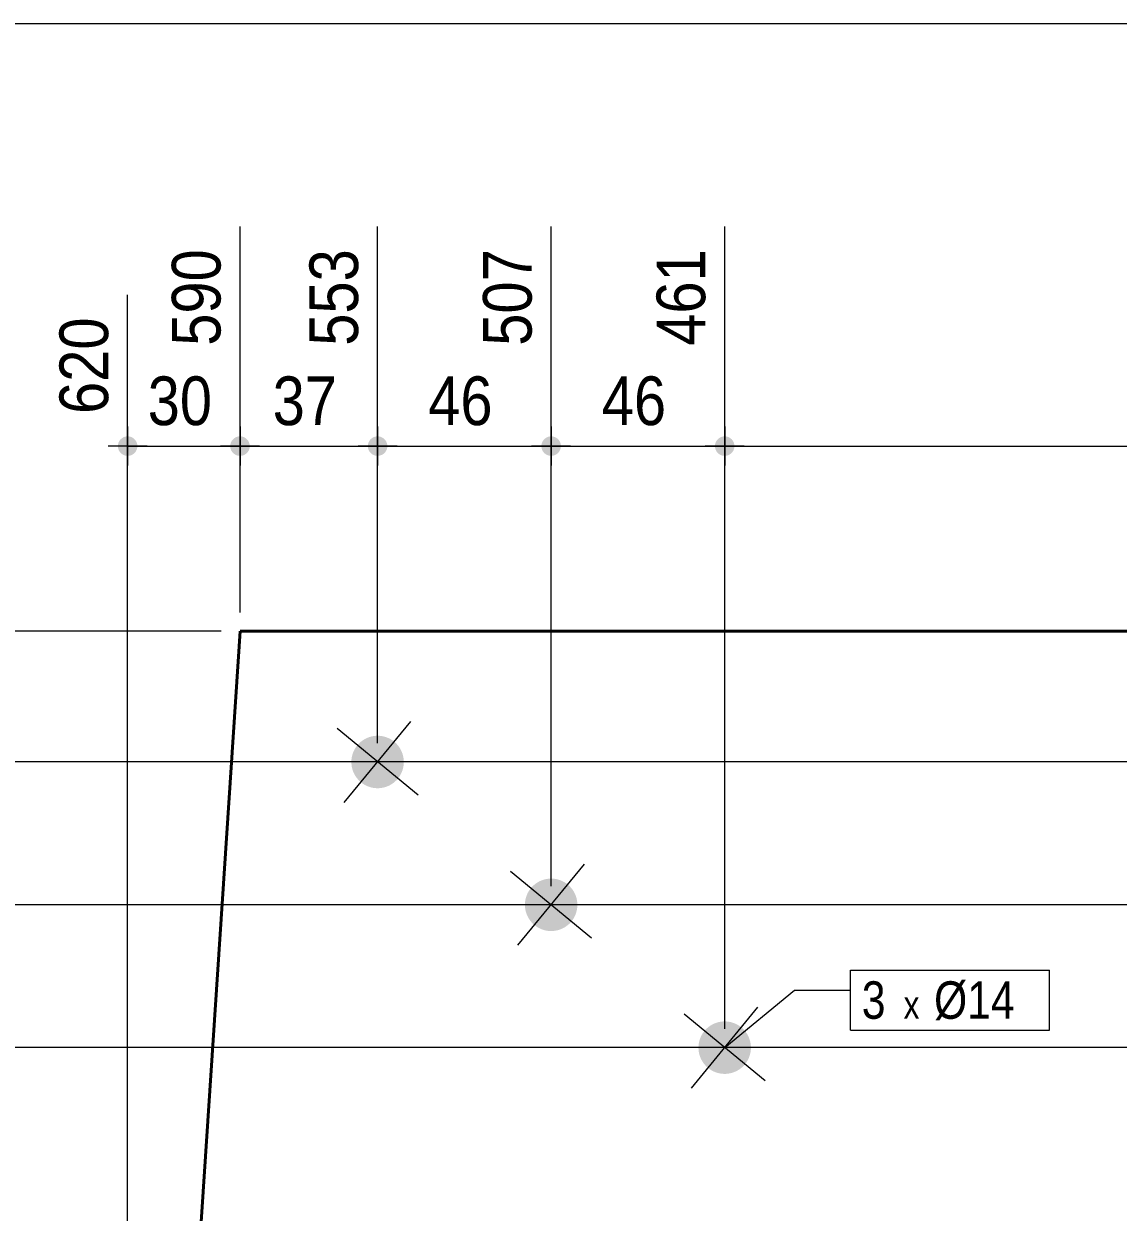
# Model space of a CAD drawing. Header units: millimetres. Extents: x 2 to 287, y 5 to 195.
# Drawn here: x 74.9 to 133.4, y 131.6 to 195 of the extents above; entities that cross this region are included whole.
import ezdxf

# ---------------------------------------------------------------- set-up
doc = ezdxf.new("R2010")
doc.units = ezdxf.units.MM
for name, color, linetype, lineweight in [('Boulon', 7, 'Continuous', 0), ('Cotation', 7, 'Continuous', 0), ('Désignation boulon', 3, 'Continuous', 0), ('Feuille dessin', 5, 'Continuous', 0), ('Piece', 2, 'Continuous', 0)]:
    doc.layers.add(name, color=color, linetype=linetype, lineweight=lineweight)
doc.styles.add('ARIAL', font='ARIAL.TTF')
doc.styles.add('COMIC_SANS_MS', font='COMIC.TTF')

# ---------------------------------------------------------------- blocks, each defined once
blk = doc.blocks.new('*A2')
at = {"layer": 'Boulon'}
for points in [[(94.753, 156.656), (94.778, 156.633), (94.804, 156.61), (94.828, 156.586), (94.852, 156.561), (94.876, 156.536), (94.898, 156.51), (94.92, 156.484), (94.942, 156.457), (94.963, 156.429), (94.983, 156.402), (95.002, 156.373), (95.021, 156.344), (95.039, 156.315), (95.056, 156.285), (95.073, 156.255), (95.088, 156.225), (95.103, 156.194), (95.118, 156.163), (95.131, 156.131), (95.144, 156.099), (95.156, 156.067), (95.167, 156.034), (95.177, 156.002), (95.187, 155.969), (95.196, 155.935), (95.203, 155.902), (95.21, 155.868), (95.217, 155.834), (95.222, 155.801), (95.227, 155.766), (95.23, 155.732), (95.233, 155.698), (95.235, 155.664), (95.237, 155.629), (95.237, 155.595), (95.237, 155.561), (95.235, 155.526), (95.233, 155.492), (95.23, 155.458), (95.226, 155.424), (95.222, 155.39), (95.216, 155.356), (95.21, 155.322), (95.203, 155.288), (95.195, 155.255), (95.186, 155.222), (95.176, 155.189), (95.166, 155.156), (95.155, 155.124), (95.143, 155.091), (95.13, 155.059), (95.116, 155.028), (95.102, 154.997), (95.087, 154.966), (95.071, 154.935), (95.054, 154.905), (95.037, 154.876), (95.019, 154.846), (95, 154.818), (94.981, 154.789), (94.961, 154.761), (94.94, 154.734), (94.918, 154.707), (94.896, 154.681), (94.873, 154.655), (94.85, 154.63), (94.826, 154.606), (94.801, 154.582), (94.776, 154.558), (94.75, 154.536), (94.724, 154.513), (94.697, 154.492), (94.67, 154.471), (94.642, 154.451), (94.614, 154.432), (94.585, 154.413), (94.555, 154.395), (94.526, 154.378), (94.496, 154.361), (94.465, 154.345), (94.434, 154.33), (94.403, 154.316), (94.371, 154.303), (94.339, 154.29), (94.307, 154.278), (94.275, 154.267), (94.242, 154.257), (94.209, 154.247), (94.176, 154.238), (94.142, 154.23), (94.109, 154.223), (94.075, 154.217), (94.041, 154.212), (94.007, 154.207), (93.973, 154.203), (93.938, 154.2), (93.904, 154.198), (93.87, 154.197), (93.835, 154.197), (93.801, 154.197), (93.767, 154.199), (93.732, 154.201), (93.698, 154.204), (93.664, 154.207), (93.63, 154.212), (93.596, 154.218), (93.562, 154.224), (93.529, 154.231), (93.495, 154.239), (93.462, 154.248), (93.429, 154.257), (93.396, 154.268), (93.364, 154.279), (93.332, 154.291), (93.3, 154.304), (93.268, 154.318), (93.237, 154.332), (93.206, 154.347), (93.176, 154.363), (93.146, 154.379), (93.116, 154.397), (93.087, 154.415), (93.058, 154.434), (93.03, 154.453), (93.002, 154.473), (92.974, 154.494), (92.948, 154.516), (92.921, 154.538), (92.896, 154.561), (92.871, 154.584), (92.846, 154.608), (92.822, 154.633), (92.799, 154.658), (92.776, 154.684), (92.754, 154.71), (92.732, 154.737), (92.712, 154.764), (92.692, 154.792), (92.672, 154.82), (92.653, 154.849), (92.635, 154.878), (92.618, 154.908), (92.602, 154.938), (92.586, 154.969), (92.571, 155), (92.557, 155.031), (92.543, 155.062), (92.53, 155.094), (92.518, 155.127), (92.507, 155.159), (92.497, 155.192), (92.487, 155.225), (92.479, 155.258), (92.471, 155.292), (92.464, 155.325), (92.457, 155.359), (92.452, 155.393), (92.447, 155.427), (92.444, 155.461), (92.441, 155.495), (92.439, 155.53), (92.437, 155.564), (92.437, 155.598), (92.438, 155.633), (92.439, 155.667), (92.441, 155.701), (92.444, 155.736), (92.448, 155.77), (92.452, 155.804), (92.458, 155.838), (92.464, 155.871), (92.471, 155.905), (92.479, 155.938), (92.488, 155.972), (92.498, 156.005), (92.508, 156.037), (92.519, 156.07), (92.531, 156.102), (92.544, 156.134), (92.558, 156.166), (92.572, 156.197), (92.587, 156.228), (92.603, 156.258), (92.62, 156.288), (92.637, 156.318), (92.655, 156.347), (92.674, 156.376), (92.693, 156.404), (92.714, 156.432), (92.734, 156.459), (92.756, 156.486), (92.778, 156.512), (92.801, 156.538), (92.824, 156.563), (92.848, 156.588), (92.873, 156.612), (92.898, 156.635), (92.924, 156.658), (92.95, 156.68), (92.977, 156.701), (93.004, 156.722), (93.032, 156.742), (93.061, 156.762), (93.089, 156.78), (93.119, 156.798), (93.148, 156.816), (93.179, 156.832), (93.209, 156.848), (93.24, 156.863), (93.271, 156.877), (93.303, 156.891), (93.335, 156.904), (93.367, 156.915), (93.399, 156.927), (93.432, 156.937), (93.465, 156.946), (93.498, 156.955), (93.532, 156.963), (93.566, 156.97), (93.599, 156.976), (93.633, 156.982), (93.667, 156.986), (93.701, 156.99), (93.736, 156.993), (93.77, 156.995), (93.804, 156.996), (93.839, 156.997), (93.873, 156.996), (93.907, 156.995), (93.942, 156.993), (93.976, 156.99), (94.01, 156.986), (94.044, 156.981), (94.078, 156.976), (94.112, 156.97), (94.145, 156.962), (94.179, 156.954), (94.212, 156.946), (94.245, 156.936), (94.278, 156.926), (94.31, 156.914), (94.342, 156.902), (94.374, 156.89), (94.406, 156.876), (94.437, 156.862), (94.468, 156.847), (94.498, 156.831), (94.529, 156.814), (94.558, 156.797), (94.587, 156.779), (94.616, 156.76), (94.645, 156.74), (94.672, 156.72), (94.7, 156.699), (94.726, 156.678)], [(104.02, 149.032), (104.046, 149.009), (104.071, 148.986), (104.095, 148.962), (104.119, 148.937), (104.143, 148.912), (104.165, 148.886), (104.188, 148.86), (104.209, 148.833), (104.23, 148.806), (104.25, 148.778), (104.269, 148.75), (104.288, 148.721), (104.306, 148.692), (104.323, 148.662), (104.34, 148.632), (104.356, 148.601), (104.371, 148.57), (104.385, 148.539), (104.398, 148.507), (104.411, 148.475), (104.423, 148.443), (104.434, 148.411), (104.444, 148.378), (104.454, 148.345), (104.463, 148.312), (104.471, 148.278), (104.478, 148.245), (104.484, 148.211), (104.489, 148.177), (104.494, 148.143), (104.498, 148.109), (104.501, 148.075), (104.503, 148.04), (104.504, 148.006), (104.504, 147.972), (104.504, 147.937), (104.503, 147.903), (104.5, 147.869), (104.497, 147.834), (104.494, 147.8), (104.489, 147.766), (104.483, 147.732), (104.477, 147.698), (104.47, 147.665), (104.462, 147.631), (104.453, 147.598), (104.444, 147.565), (104.433, 147.532), (104.422, 147.5), (104.41, 147.468), (104.397, 147.436), (104.384, 147.404), (104.369, 147.373), (104.354, 147.342), (104.338, 147.312), (104.322, 147.282), (104.304, 147.252), (104.286, 147.223), (104.267, 147.194), (104.248, 147.166), (104.228, 147.138), (104.207, 147.111), (104.185, 147.084), (104.163, 147.057), (104.141, 147.032), (104.117, 147.007), (104.093, 146.982), (104.068, 146.958), (104.043, 146.935), (104.017, 146.912), (103.991, 146.89), (103.964, 146.868), (103.937, 146.848), (103.909, 146.828), (103.881, 146.808), (103.852, 146.79), (103.823, 146.772), (103.793, 146.754), (103.763, 146.738), (103.732, 146.722), (103.701, 146.707), (103.67, 146.693), (103.639, 146.679), (103.607, 146.666), (103.574, 146.654), (103.542, 146.643), (103.509, 146.633), (103.476, 146.623), (103.443, 146.615), (103.409, 146.607), (103.376, 146.6), (103.342, 146.594), (103.308, 146.588), (103.274, 146.584), (103.24, 146.58), (103.206, 146.577), (103.171, 146.575), (103.137, 146.574), (103.103, 146.573), (103.068, 146.574), (103.034, 146.575), (103, 146.577), (102.965, 146.58), (102.931, 146.584), (102.897, 146.589), (102.863, 146.594), (102.83, 146.6), (102.796, 146.608), (102.763, 146.616), (102.729, 146.624), (102.696, 146.634), (102.664, 146.644), (102.631, 146.656), (102.599, 146.668), (102.567, 146.68), (102.535, 146.694), (102.504, 146.708), (102.473, 146.723), (102.443, 146.739), (102.413, 146.756), (102.383, 146.773), (102.354, 146.791), (102.325, 146.81), (102.297, 146.829), (102.269, 146.85), (102.242, 146.87), (102.215, 146.892), (102.189, 146.914), (102.163, 146.937), (102.138, 146.96), (102.113, 146.984), (102.089, 147.009), (102.066, 147.034), (102.043, 147.06), (102.021, 147.086), (102, 147.113), (101.979, 147.141), (101.959, 147.168), (101.939, 147.197), (101.921, 147.226), (101.903, 147.255), (101.885, 147.285), (101.869, 147.315), (101.853, 147.345), (101.838, 147.376), (101.824, 147.407), (101.81, 147.439), (101.798, 147.471), (101.786, 147.503), (101.774, 147.536), (101.764, 147.568), (101.755, 147.601), (101.746, 147.635), (101.738, 147.668), (101.731, 147.702), (101.725, 147.735), (101.719, 147.769), (101.715, 147.803), (101.711, 147.838), (101.708, 147.872), (101.706, 147.906), (101.705, 147.94), (101.704, 147.975), (101.705, 148.009), (101.706, 148.044), (101.708, 148.078), (101.711, 148.112), (101.715, 148.146), (101.72, 148.18), (101.725, 148.214), (101.732, 148.248), (101.739, 148.282), (101.747, 148.315), (101.755, 148.348), (101.765, 148.381), (101.775, 148.414), (101.787, 148.446), (101.799, 148.479), (101.811, 148.51), (101.825, 148.542), (101.839, 148.573), (101.855, 148.604), (101.87, 148.635), (101.887, 148.665), (101.904, 148.694), (101.922, 148.724), (101.941, 148.752), (101.961, 148.781), (101.981, 148.808), (102.002, 148.836), (102.023, 148.863), (102.045, 148.889), (102.068, 148.915), (102.091, 148.94), (102.115, 148.964), (102.14, 148.988), (102.165, 149.012), (102.191, 149.034), (102.217, 149.056), (102.244, 149.078), (102.272, 149.099), (102.299, 149.119), (102.328, 149.138), (102.357, 149.157), (102.386, 149.175), (102.416, 149.192), (102.446, 149.209), (102.476, 149.224), (102.507, 149.239), (102.538, 149.254), (102.57, 149.267), (102.602, 149.28), (102.634, 149.292), (102.667, 149.303), (102.699, 149.313), (102.732, 149.323), (102.766, 149.332), (102.799, 149.34), (102.833, 149.347), (102.867, 149.353), (102.9, 149.358), (102.935, 149.363), (102.969, 149.367), (103.003, 149.369), (103.037, 149.372), (103.072, 149.373), (103.106, 149.373), (103.14, 149.373), (103.175, 149.371), (103.209, 149.369), (103.243, 149.366), (103.277, 149.362), (103.311, 149.358), (103.345, 149.352), (103.379, 149.346), (103.413, 149.339), (103.446, 149.331), (103.479, 149.322), (103.512, 149.312), (103.545, 149.302), (103.577, 149.291), (103.61, 149.279), (103.642, 149.266), (103.673, 149.252), (103.704, 149.238), (103.735, 149.223), (103.766, 149.207), (103.796, 149.19), (103.825, 149.173), (103.855, 149.155), (103.883, 149.136), (103.912, 149.117), (103.94, 149.097), (103.967, 149.076), (103.994, 149.054)], [(113.287, 141.409), (113.313, 141.386), (113.338, 141.362), (113.363, 141.338), (113.387, 141.314), (113.41, 141.289), (113.433, 141.263), (113.455, 141.236), (113.476, 141.21), (113.497, 141.182), (113.517, 141.154), (113.536, 141.126), (113.555, 141.097), (113.573, 141.068), (113.59, 141.038), (113.607, 141.008), (113.623, 140.978), (113.638, 140.947), (113.652, 140.915), (113.666, 140.884), (113.678, 140.852), (113.69, 140.82), (113.701, 140.787), (113.712, 140.754), (113.721, 140.721), (113.73, 140.688), (113.738, 140.655), (113.745, 140.621), (113.751, 140.587), (113.757, 140.553), (113.761, 140.519), (113.765, 140.485), (113.768, 140.451), (113.77, 140.417), (113.771, 140.382), (113.772, 140.348), (113.771, 140.314), (113.77, 140.279), (113.768, 140.245), (113.765, 140.211), (113.761, 140.177), (113.756, 140.143), (113.751, 140.109), (113.744, 140.075), (113.737, 140.041), (113.729, 140.008), (113.72, 139.975), (113.711, 139.942), (113.7, 139.909), (113.689, 139.876), (113.677, 139.844), (113.664, 139.812), (113.651, 139.781), (113.636, 139.75), (113.621, 139.719), (113.605, 139.688), (113.589, 139.658), (113.571, 139.628), (113.553, 139.599), (113.535, 139.57), (113.515, 139.542), (113.495, 139.514), (113.474, 139.487), (113.453, 139.46), (113.431, 139.434), (113.408, 139.408), (113.384, 139.383), (113.36, 139.359), (113.336, 139.335), (113.31, 139.311), (113.285, 139.288), (113.258, 139.266), (113.232, 139.245), (113.204, 139.224), (113.176, 139.204), (113.148, 139.185), (113.119, 139.166), (113.09, 139.148), (113.06, 139.131), (113.03, 139.114), (112.999, 139.098), (112.969, 139.083), (112.937, 139.069), (112.906, 139.056), (112.874, 139.043), (112.842, 139.031), (112.809, 139.02), (112.776, 139.009), (112.743, 139), (112.71, 138.991), (112.677, 138.983), (112.643, 138.976), (112.609, 138.97), (112.575, 138.965), (112.541, 138.96), (112.507, 138.956), (112.473, 138.953), (112.439, 138.951), (112.404, 138.95), (112.37, 138.95), (112.336, 138.95), (112.301, 138.951), (112.267, 138.954), (112.233, 138.957), (112.199, 138.96), (112.164, 138.965), (112.131, 138.971), (112.097, 138.977), (112.063, 138.984), (112.03, 138.992), (111.997, 139.001), (111.964, 139.01), (111.931, 139.021), (111.898, 139.032), (111.866, 139.044), (111.834, 139.057), (111.803, 139.07), (111.771, 139.085), (111.741, 139.1), (111.71, 139.116), (111.68, 139.132), (111.65, 139.15), (111.621, 139.168), (111.592, 139.186), (111.564, 139.206), (111.536, 139.226), (111.509, 139.247), (111.482, 139.268), (111.456, 139.291), (111.43, 139.313), (111.405, 139.337), (111.38, 139.361), (111.356, 139.385), (111.333, 139.411), (111.31, 139.436), (111.288, 139.463), (111.267, 139.49), (111.246, 139.517), (111.226, 139.545), (111.207, 139.573), (111.188, 139.602), (111.17, 139.631), (111.153, 139.661), (111.136, 139.691), (111.12, 139.722), (111.105, 139.753), (111.091, 139.784), (111.077, 139.815), (111.065, 139.847), (111.053, 139.88), (111.042, 139.912), (111.031, 139.945), (111.022, 139.978), (111.013, 140.011), (111.005, 140.044), (110.998, 140.078), (110.992, 140.112), (110.986, 140.146), (110.982, 140.18), (110.978, 140.214), (110.975, 140.248), (110.973, 140.283), (110.972, 140.317), (110.972, 140.351), (110.972, 140.386), (110.973, 140.42), (110.975, 140.454), (110.978, 140.488), (110.982, 140.523), (110.987, 140.557), (110.992, 140.591), (110.999, 140.624), (111.006, 140.658), (111.014, 140.691), (111.023, 140.725), (111.032, 140.758), (111.043, 140.79), (111.054, 140.823), (111.066, 140.855), (111.079, 140.887), (111.092, 140.918), (111.107, 140.95), (111.122, 140.981), (111.138, 141.011), (111.154, 141.041), (111.172, 141.071), (111.19, 141.1), (111.208, 141.129), (111.228, 141.157), (111.248, 141.185), (111.269, 141.212), (111.29, 141.239), (111.312, 141.265), (111.335, 141.291), (111.359, 141.316), (111.383, 141.341), (111.407, 141.365), (111.433, 141.388), (111.458, 141.411), (111.485, 141.433), (111.511, 141.454), (111.539, 141.475), (111.567, 141.495), (111.595, 141.515), (111.624, 141.533), (111.653, 141.551), (111.683, 141.569), (111.713, 141.585), (111.744, 141.601), (111.774, 141.616), (111.806, 141.63), (111.837, 141.644), (111.869, 141.656), (111.901, 141.668), (111.934, 141.679), (111.967, 141.69), (112, 141.699), (112.033, 141.708), (112.066, 141.716), (112.1, 141.723), (112.134, 141.729), (112.168, 141.735), (112.202, 141.739), (112.236, 141.743), (112.27, 141.746), (112.304, 141.748), (112.339, 141.749), (112.373, 141.75), (112.407, 141.749), (112.442, 141.748), (112.476, 141.746), (112.51, 141.743), (112.545, 141.739), (112.579, 141.734), (112.612, 141.729), (112.646, 141.722), (112.68, 141.715), (112.713, 141.707), (112.746, 141.698), (112.779, 141.689), (112.812, 141.678), (112.845, 141.667), (112.877, 141.655), (112.909, 141.642), (112.94, 141.629), (112.972, 141.614), (113.002, 141.599), (113.033, 141.584), (113.063, 141.567), (113.093, 141.55), (113.122, 141.532), (113.151, 141.513), (113.179, 141.493), (113.207, 141.473), (113.234, 141.452), (113.261, 141.431)]]:
    blk.add_hatch(color=256, dxfattribs=at).paths.add_polyline_path(points, flags=17)
at = {"layer": 'Boulon', "linetype": 'Continuous', "lineweight": 0}
for p, q in [((95.999, 153.818), (91.675, 157.376)), ((92.058, 153.434), (95.616, 157.759)), ((105.267, 146.194), (100.942, 149.752)), ((101.325, 145.811), (104.883, 150.136)), ((114.534, 138.571), (110.209, 142.128)), ((110.593, 138.187), (114.15, 142.512))]:
    blk.add_line(p, q, dxfattribs=at)
blk = doc.blocks.new('*A6')
at = {"layer": 'Piece', "color": 2, "linetype": 'Continuous', "lineweight": 40}
for q in [(80.489727, 71.573032), (198.489734, 162.573032)]:
    blk.add_line((86.489728, 162.573033), q, dxfattribs=at)
blk = doc.blocks.new('*A7')
at = {"layer": 'Feuille dessin', "linetype": 'Continuous', "lineweight": 0}
blk.add_line((282, 195), (5, 195), dxfattribs=at)
blk = doc.blocks.new('*A12')
at = {"layer": 'Cotation'}
for points in [[(80.464, 171.938), (80.439, 171.94), (80.413, 171.943), (80.388, 171.947), (80.363, 171.953), (80.339, 171.96), (80.315, 171.968), (80.291, 171.977), (80.267, 171.987), (80.245, 171.999), (80.222, 172.011), (80.201, 172.025), (80.18, 172.039), (80.16, 172.055), (80.141, 172.072), (80.122, 172.089), (80.104, 172.108), (80.088, 172.127), (80.072, 172.147), (80.057, 172.168), (80.044, 172.19), (80.031, 172.212), (80.02, 172.235), (80.009, 172.258), (80, 172.282), (79.992, 172.306), (79.985, 172.331), (79.98, 172.356), (79.975, 172.381), (79.972, 172.406), (79.97, 172.432), (79.97, 172.457), (79.97, 172.483), (79.972, 172.508), (79.975, 172.533), (79.98, 172.559), (79.985, 172.583), (79.992, 172.608), (80, 172.632), (80.009, 172.656), (80.02, 172.679), (80.031, 172.702), (80.044, 172.724), (80.057, 172.746), (80.072, 172.767), (80.088, 172.787), (80.104, 172.806), (80.122, 172.825), (80.141, 172.842), (80.16, 172.859), (80.18, 172.875), (80.201, 172.89), (80.222, 172.903), (80.245, 172.916), (80.267, 172.927), (80.291, 172.938), (80.315, 172.947), (80.339, 172.955), (80.363, 172.962), (80.388, 172.967), (80.413, 172.972), (80.439, 172.975), (80.464, 172.977), (80.49, 172.977), (80.515, 172.977), (80.541, 172.975), (80.566, 172.972), (80.591, 172.967), (80.616, 172.962), (80.641, 172.955), (80.665, 172.947), (80.689, 172.938), (80.712, 172.927), (80.735, 172.916), (80.757, 172.903), (80.779, 172.89), (80.799, 172.875), (80.82, 172.859), (80.839, 172.842), (80.857, 172.825), (80.875, 172.806), (80.892, 172.787), (80.907, 172.767), (80.922, 172.746), (80.936, 172.724), (80.948, 172.702), (80.96, 172.679), (80.97, 172.656), (80.979, 172.632), (80.987, 172.608), (80.994, 172.583), (81, 172.559), (81.004, 172.533), (81.007, 172.508), (81.009, 172.483), (81.01, 172.457), (81.009, 172.432), (81.007, 172.406), (81.004, 172.381), (81, 172.356), (80.994, 172.331), (80.987, 172.306), (80.979, 172.282), (80.97, 172.258), (80.96, 172.235), (80.948, 172.212), (80.936, 172.19), (80.922, 172.168), (80.907, 172.147), (80.892, 172.127), (80.875, 172.108), (80.857, 172.089), (80.839, 172.072), (80.82, 172.055), (80.799, 172.039), (80.779, 172.025), (80.757, 172.011), (80.735, 171.999), (80.712, 171.987), (80.689, 171.977), (80.665, 171.968), (80.641, 171.96), (80.616, 171.953), (80.591, 171.947), (80.566, 171.943), (80.541, 171.94), (80.515, 171.938), (80.49, 171.937)], [(86.464, 171.938), (86.439, 171.94), (86.413, 171.943), (86.388, 171.947), (86.363, 171.953), (86.339, 171.96), (86.315, 171.968), (86.291, 171.977), (86.267, 171.987), (86.245, 171.999), (86.222, 172.011), (86.201, 172.025), (86.18, 172.039), (86.16, 172.055), (86.141, 172.072), (86.122, 172.089), (86.104, 172.108), (86.088, 172.127), (86.072, 172.147), (86.057, 172.168), (86.044, 172.19), (86.031, 172.212), (86.02, 172.235), (86.009, 172.258), (86, 172.282), (85.992, 172.306), (85.985, 172.331), (85.98, 172.356), (85.975, 172.381), (85.972, 172.406), (85.97, 172.432), (85.97, 172.457), (85.97, 172.483), (85.972, 172.508), (85.975, 172.533), (85.98, 172.559), (85.985, 172.583), (85.992, 172.608), (86, 172.632), (86.009, 172.656), (86.02, 172.679), (86.031, 172.702), (86.044, 172.724), (86.057, 172.746), (86.072, 172.767), (86.088, 172.787), (86.104, 172.806), (86.122, 172.825), (86.141, 172.842), (86.16, 172.859), (86.18, 172.875), (86.201, 172.89), (86.222, 172.903), (86.245, 172.916), (86.267, 172.927), (86.291, 172.938), (86.315, 172.947), (86.339, 172.955), (86.363, 172.962), (86.388, 172.967), (86.413, 172.972), (86.439, 172.975), (86.464, 172.977), (86.49, 172.977), (86.515, 172.977), (86.541, 172.975), (86.566, 172.972), (86.591, 172.967), (86.616, 172.962), (86.641, 172.955), (86.665, 172.947), (86.689, 172.938), (86.712, 172.927), (86.735, 172.916), (86.757, 172.903), (86.779, 172.89), (86.799, 172.875), (86.82, 172.859), (86.839, 172.842), (86.857, 172.825), (86.875, 172.806), (86.892, 172.787), (86.907, 172.767), (86.922, 172.746), (86.936, 172.724), (86.948, 172.702), (86.96, 172.679), (86.97, 172.656), (86.979, 172.632), (86.987, 172.608), (86.994, 172.583), (87, 172.559), (87.004, 172.533), (87.007, 172.508), (87.009, 172.483), (87.01, 172.457), (87.009, 172.432), (87.007, 172.406), (87.004, 172.381), (87, 172.356), (86.994, 172.331), (86.987, 172.306), (86.979, 172.282), (86.97, 172.258), (86.96, 172.235), (86.948, 172.212), (86.936, 172.19), (86.922, 172.168), (86.907, 172.147), (86.892, 172.127), (86.875, 172.108), (86.857, 172.089), (86.839, 172.072), (86.82, 172.055), (86.799, 172.039), (86.779, 172.025), (86.757, 172.011), (86.735, 171.999), (86.712, 171.987), (86.689, 171.977), (86.665, 171.968), (86.641, 171.96), (86.616, 171.953), (86.591, 171.947), (86.566, 171.943), (86.541, 171.94), (86.515, 171.938), (86.49, 171.937)]]:
    blk.add_hatch(color=256, dxfattribs=at).paths.add_polyline_path(points, flags=17)
at = {"layer": 'Cotation', "linetype": 'Continuous', "lineweight": 0}
for p, q in [((86.49, 163.573), (86.49, 184.176)), ((80.49, 72.573), (80.49, 180.536)), ((80.49, 173.497), (80.49, 171.417)), ((86.49, 173.497), (86.49, 171.417)), ((81.53, 172.457), (79.45, 172.457)), ((80.49, 172.457), (79.45, 172.457)), ((80.49, 172.457), (86.49, 172.457)), ((87.53, 172.457), (85.45, 172.457)), ((86.49, 172.457), (87.53, 172.457))]:
    blk.add_line(p, q, dxfattribs=at)
at = {"layer": 'Cotation'}
for p in [(80.49, 172.457), (86.49, 172.457)]:
    blk.add_point(p, dxfattribs=at)
at = {"layer": 'Cotation', "style": 'ARIAL', "width": 0.85}
for s, p in [('590', (85.45, 177.814)), ('620', (79.45, 174.174))]:
    blk.add_text(s, height=2.6, rotation=90.00021, dxfattribs=at).set_placement(p)
blk.add_text('30', height=2.6, dxfattribs=at).set_placement((81.561, 173.577))
blk = doc.blocks.new('*A13')
at = {"layer": 'Cotation'}
for points in [[(86.464, 171.938), (86.439, 171.94), (86.413, 171.943), (86.388, 171.947), (86.363, 171.953), (86.339, 171.96), (86.315, 171.968), (86.291, 171.977), (86.267, 171.987), (86.245, 171.999), (86.222, 172.011), (86.201, 172.025), (86.18, 172.039), (86.16, 172.055), (86.141, 172.072), (86.122, 172.089), (86.104, 172.108), (86.088, 172.127), (86.072, 172.147), (86.057, 172.168), (86.044, 172.19), (86.031, 172.212), (86.02, 172.235), (86.009, 172.258), (86, 172.282), (85.992, 172.306), (85.985, 172.331), (85.98, 172.356), (85.975, 172.381), (85.972, 172.406), (85.97, 172.432), (85.97, 172.457), (85.97, 172.483), (85.972, 172.508), (85.975, 172.533), (85.98, 172.559), (85.985, 172.583), (85.992, 172.608), (86, 172.632), (86.009, 172.656), (86.02, 172.679), (86.031, 172.702), (86.044, 172.724), (86.057, 172.746), (86.072, 172.767), (86.088, 172.787), (86.104, 172.806), (86.122, 172.825), (86.141, 172.842), (86.16, 172.859), (86.18, 172.875), (86.201, 172.89), (86.222, 172.903), (86.245, 172.916), (86.267, 172.927), (86.291, 172.938), (86.315, 172.947), (86.339, 172.955), (86.363, 172.962), (86.388, 172.967), (86.413, 172.972), (86.439, 172.975), (86.464, 172.977), (86.49, 172.977), (86.515, 172.977), (86.541, 172.975), (86.566, 172.972), (86.591, 172.967), (86.616, 172.962), (86.641, 172.955), (86.665, 172.947), (86.689, 172.938), (86.712, 172.927), (86.735, 172.916), (86.757, 172.903), (86.779, 172.89), (86.799, 172.875), (86.82, 172.859), (86.839, 172.842), (86.857, 172.825), (86.875, 172.806), (86.892, 172.787), (86.907, 172.767), (86.922, 172.746), (86.936, 172.724), (86.948, 172.702), (86.96, 172.679), (86.97, 172.656), (86.979, 172.632), (86.987, 172.608), (86.994, 172.583), (87, 172.559), (87.004, 172.533), (87.007, 172.508), (87.009, 172.483), (87.01, 172.457), (87.009, 172.432), (87.007, 172.406), (87.004, 172.381), (87, 172.356), (86.994, 172.331), (86.987, 172.306), (86.979, 172.282), (86.97, 172.258), (86.96, 172.235), (86.948, 172.212), (86.936, 172.19), (86.922, 172.168), (86.907, 172.147), (86.892, 172.127), (86.875, 172.108), (86.857, 172.089), (86.839, 172.072), (86.82, 172.055), (86.799, 172.039), (86.779, 172.025), (86.757, 172.011), (86.735, 171.999), (86.712, 171.987), (86.689, 171.977), (86.665, 171.968), (86.641, 171.96), (86.616, 171.953), (86.591, 171.947), (86.566, 171.943), (86.541, 171.94), (86.515, 171.938), (86.49, 171.937)], [(93.812, 171.938), (93.786, 171.94), (93.761, 171.943), (93.736, 171.947), (93.711, 171.953), (93.686, 171.96), (93.662, 171.968), (93.638, 171.977), (93.615, 171.987), (93.592, 171.999), (93.57, 172.011), (93.548, 172.025), (93.527, 172.039), (93.507, 172.055), (93.488, 172.072), (93.469, 172.089), (93.452, 172.108), (93.435, 172.127), (93.419, 172.147), (93.405, 172.168), (93.391, 172.19), (93.378, 172.212), (93.367, 172.235), (93.357, 172.258), (93.347, 172.282), (93.339, 172.306), (93.333, 172.331), (93.327, 172.356), (93.323, 172.381), (93.32, 172.406), (93.318, 172.432), (93.317, 172.457), (93.318, 172.483), (93.32, 172.508), (93.323, 172.533), (93.327, 172.559), (93.333, 172.583), (93.339, 172.608), (93.347, 172.632), (93.357, 172.656), (93.367, 172.679), (93.378, 172.702), (93.391, 172.724), (93.405, 172.746), (93.419, 172.767), (93.435, 172.787), (93.452, 172.806), (93.469, 172.825), (93.488, 172.842), (93.507, 172.859), (93.527, 172.875), (93.548, 172.89), (93.57, 172.903), (93.592, 172.916), (93.615, 172.927), (93.638, 172.938), (93.662, 172.947), (93.686, 172.955), (93.711, 172.962), (93.736, 172.967), (93.761, 172.972), (93.786, 172.975), (93.812, 172.977), (93.837, 172.977), (93.863, 172.977), (93.888, 172.975), (93.913, 172.972), (93.939, 172.967), (93.963, 172.962), (93.988, 172.955), (94.012, 172.947), (94.036, 172.938), (94.059, 172.927), (94.082, 172.916), (94.104, 172.903), (94.126, 172.89), (94.147, 172.875), (94.167, 172.859), (94.186, 172.842), (94.205, 172.825), (94.222, 172.806), (94.239, 172.787), (94.255, 172.767), (94.269, 172.746), (94.283, 172.724), (94.296, 172.702), (94.307, 172.679), (94.317, 172.656), (94.327, 172.632), (94.335, 172.608), (94.341, 172.583), (94.347, 172.559), (94.351, 172.533), (94.355, 172.508), (94.356, 172.483), (94.357, 172.457), (94.356, 172.432), (94.355, 172.406), (94.351, 172.381), (94.347, 172.356), (94.341, 172.331), (94.335, 172.306), (94.327, 172.282), (94.317, 172.258), (94.307, 172.235), (94.296, 172.212), (94.283, 172.19), (94.269, 172.168), (94.255, 172.147), (94.239, 172.127), (94.222, 172.108), (94.205, 172.089), (94.186, 172.072), (94.167, 172.055), (94.147, 172.039), (94.126, 172.025), (94.104, 172.011), (94.082, 171.999), (94.059, 171.987), (94.036, 171.977), (94.012, 171.968), (93.988, 171.96), (93.963, 171.953), (93.939, 171.947), (93.913, 171.943), (93.888, 171.94), (93.863, 171.938), (93.837, 171.937)]]:
    blk.add_hatch(color=256, dxfattribs=at).paths.add_polyline_path(points, flags=17)
at = {"layer": 'Cotation', "linetype": 'Continuous', "lineweight": 0}
for p, q in [((86.49, 163.573), (86.49, 184.176)), ((93.837, 156.597), (93.837, 184.176)), ((86.49, 173.497), (86.49, 171.417)), ((93.837, 173.497), (93.837, 171.417)), ((87.53, 172.457), (85.45, 172.457)), ((86.49, 172.457), (85.45, 172.457)), ((86.49, 172.457), (93.837, 172.457)), ((94.877, 172.457), (92.797, 172.457)), ((93.837, 172.457), (94.877, 172.457))]:
    blk.add_line(p, q, dxfattribs=at)
at = {"layer": 'Cotation'}
for p in [(86.49, 172.457), (93.837, 172.457)]:
    blk.add_point(p, dxfattribs=at)
at = {"layer": 'Cotation', "style": 'ARIAL', "width": 0.85}
blk.add_text('553', height=2.6, rotation=90.00021, dxfattribs=at).set_placement((92.797, 177.814))
blk.add_text('37', height=2.6, dxfattribs=at).set_placement((88.235, 173.577))
blk = doc.blocks.new('*A14')
at = {"layer": 'Cotation'}
for points in [[(93.812, 171.938), (93.786, 171.94), (93.761, 171.943), (93.736, 171.947), (93.711, 171.953), (93.686, 171.96), (93.662, 171.968), (93.638, 171.977), (93.615, 171.987), (93.592, 171.999), (93.57, 172.011), (93.548, 172.025), (93.527, 172.039), (93.507, 172.055), (93.488, 172.072), (93.469, 172.089), (93.452, 172.108), (93.435, 172.127), (93.419, 172.147), (93.405, 172.168), (93.391, 172.19), (93.378, 172.212), (93.367, 172.235), (93.357, 172.258), (93.347, 172.282), (93.339, 172.306), (93.333, 172.331), (93.327, 172.356), (93.323, 172.381), (93.32, 172.406), (93.318, 172.432), (93.317, 172.457), (93.318, 172.483), (93.32, 172.508), (93.323, 172.533), (93.327, 172.559), (93.333, 172.583), (93.339, 172.608), (93.347, 172.632), (93.357, 172.656), (93.367, 172.679), (93.378, 172.702), (93.391, 172.724), (93.405, 172.746), (93.419, 172.767), (93.435, 172.787), (93.452, 172.806), (93.469, 172.825), (93.488, 172.842), (93.507, 172.859), (93.527, 172.875), (93.548, 172.89), (93.57, 172.903), (93.592, 172.916), (93.615, 172.927), (93.638, 172.938), (93.662, 172.947), (93.686, 172.955), (93.711, 172.962), (93.736, 172.967), (93.761, 172.972), (93.786, 172.975), (93.812, 172.977), (93.837, 172.977), (93.863, 172.977), (93.888, 172.975), (93.913, 172.972), (93.939, 172.967), (93.963, 172.962), (93.988, 172.955), (94.012, 172.947), (94.036, 172.938), (94.059, 172.927), (94.082, 172.916), (94.104, 172.903), (94.126, 172.89), (94.147, 172.875), (94.167, 172.859), (94.186, 172.842), (94.205, 172.825), (94.222, 172.806), (94.239, 172.787), (94.255, 172.767), (94.269, 172.746), (94.283, 172.724), (94.296, 172.702), (94.307, 172.679), (94.317, 172.656), (94.327, 172.632), (94.335, 172.608), (94.341, 172.583), (94.347, 172.559), (94.351, 172.533), (94.355, 172.508), (94.356, 172.483), (94.357, 172.457), (94.356, 172.432), (94.355, 172.406), (94.351, 172.381), (94.347, 172.356), (94.341, 172.331), (94.335, 172.306), (94.327, 172.282), (94.317, 172.258), (94.307, 172.235), (94.296, 172.212), (94.283, 172.19), (94.269, 172.168), (94.255, 172.147), (94.239, 172.127), (94.222, 172.108), (94.205, 172.089), (94.186, 172.072), (94.167, 172.055), (94.147, 172.039), (94.126, 172.025), (94.104, 172.011), (94.082, 171.999), (94.059, 171.987), (94.036, 171.977), (94.012, 171.968), (93.988, 171.96), (93.963, 171.953), (93.939, 171.947), (93.913, 171.943), (93.888, 171.94), (93.863, 171.938), (93.837, 171.937)], [(103.079, 171.938), (103.053, 171.94), (103.028, 171.943), (103.003, 171.947), (102.978, 171.953), (102.953, 171.96), (102.929, 171.968), (102.905, 171.977), (102.882, 171.987), (102.859, 171.999), (102.837, 172.011), (102.815, 172.025), (102.795, 172.039), (102.774, 172.055), (102.755, 172.072), (102.737, 172.089), (102.719, 172.108), (102.702, 172.127), (102.687, 172.147), (102.672, 172.168), (102.658, 172.19), (102.646, 172.212), (102.634, 172.235), (102.624, 172.258), (102.615, 172.282), (102.607, 172.306), (102.6, 172.331), (102.594, 172.356), (102.59, 172.381), (102.587, 172.406), (102.585, 172.432), (102.584, 172.457), (102.585, 172.483), (102.587, 172.508), (102.59, 172.533), (102.594, 172.559), (102.6, 172.583), (102.607, 172.608), (102.615, 172.632), (102.624, 172.656), (102.634, 172.679), (102.646, 172.702), (102.658, 172.724), (102.672, 172.746), (102.687, 172.767), (102.702, 172.787), (102.719, 172.806), (102.737, 172.825), (102.755, 172.842), (102.774, 172.859), (102.795, 172.875), (102.815, 172.89), (102.837, 172.903), (102.859, 172.916), (102.882, 172.927), (102.905, 172.938), (102.929, 172.947), (102.953, 172.955), (102.978, 172.962), (103.003, 172.967), (103.028, 172.972), (103.053, 172.975), (103.079, 172.977), (103.104, 172.977), (103.13, 172.977), (103.155, 172.975), (103.181, 172.972), (103.206, 172.967), (103.231, 172.962), (103.255, 172.955), (103.279, 172.947), (103.303, 172.938), (103.327, 172.927), (103.349, 172.916), (103.372, 172.903), (103.393, 172.89), (103.414, 172.875), (103.434, 172.859), (103.453, 172.842), (103.472, 172.825), (103.49, 172.806), (103.506, 172.787), (103.522, 172.767), (103.537, 172.746), (103.55, 172.724), (103.563, 172.702), (103.574, 172.679), (103.585, 172.656), (103.594, 172.632), (103.602, 172.608), (103.609, 172.583), (103.614, 172.559), (103.619, 172.533), (103.622, 172.508), (103.624, 172.483), (103.624, 172.457), (103.624, 172.432), (103.622, 172.406), (103.619, 172.381), (103.614, 172.356), (103.609, 172.331), (103.602, 172.306), (103.594, 172.282), (103.585, 172.258), (103.574, 172.235), (103.563, 172.212), (103.55, 172.19), (103.537, 172.168), (103.522, 172.147), (103.506, 172.127), (103.49, 172.108), (103.472, 172.089), (103.453, 172.072), (103.434, 172.055), (103.414, 172.039), (103.393, 172.025), (103.372, 172.011), (103.349, 171.999), (103.327, 171.987), (103.303, 171.977), (103.279, 171.968), (103.255, 171.96), (103.231, 171.953), (103.206, 171.947), (103.181, 171.943), (103.155, 171.94), (103.13, 171.938), (103.104, 171.937)]]:
    blk.add_hatch(color=256, dxfattribs=at).paths.add_polyline_path(points, flags=17)
at = {"layer": 'Cotation', "linetype": 'Continuous', "lineweight": 0}
for p, q in [((93.837, 156.597), (93.837, 184.176)), ((103.104, 148.973), (103.104, 184.176)), ((93.837, 173.497), (93.837, 171.417)), ((103.104, 173.497), (103.104, 171.417)), ((94.877, 172.457), (92.797, 172.457)), ((93.837, 172.457), (92.797, 172.457)), ((93.837, 172.457), (103.104, 172.457)), ((104.144, 172.457), (102.064, 172.457)), ((103.104, 172.457), (104.144, 172.457))]:
    blk.add_line(p, q, dxfattribs=at)
at = {"layer": 'Cotation'}
for p in [(93.837, 172.457), (103.104, 172.457)]:
    blk.add_point(p, dxfattribs=at)
at = {"layer": 'Cotation', "style": 'ARIAL', "width": 0.85}
blk.add_text('507', height=2.6, rotation=90.00021, dxfattribs=at).set_placement((102.064, 177.814))
blk.add_text('46', height=2.6, dxfattribs=at).set_placement((96.542, 173.577))
blk = doc.blocks.new('*A15')
at = {"layer": 'Cotation'}
for points in [[(103.079, 171.938), (103.053, 171.94), (103.028, 171.943), (103.003, 171.947), (102.978, 171.953), (102.953, 171.96), (102.929, 171.968), (102.905, 171.977), (102.882, 171.987), (102.859, 171.999), (102.837, 172.011), (102.815, 172.025), (102.795, 172.039), (102.774, 172.055), (102.755, 172.072), (102.737, 172.089), (102.719, 172.108), (102.702, 172.127), (102.687, 172.147), (102.672, 172.168), (102.658, 172.19), (102.646, 172.212), (102.634, 172.235), (102.624, 172.258), (102.615, 172.282), (102.607, 172.306), (102.6, 172.331), (102.594, 172.356), (102.59, 172.381), (102.587, 172.406), (102.585, 172.432), (102.584, 172.457), (102.585, 172.483), (102.587, 172.508), (102.59, 172.533), (102.594, 172.559), (102.6, 172.583), (102.607, 172.608), (102.615, 172.632), (102.624, 172.656), (102.634, 172.679), (102.646, 172.702), (102.658, 172.724), (102.672, 172.746), (102.687, 172.767), (102.702, 172.787), (102.719, 172.806), (102.737, 172.825), (102.755, 172.842), (102.774, 172.859), (102.795, 172.875), (102.815, 172.89), (102.837, 172.903), (102.859, 172.916), (102.882, 172.927), (102.905, 172.938), (102.929, 172.947), (102.953, 172.955), (102.978, 172.962), (103.003, 172.967), (103.028, 172.972), (103.053, 172.975), (103.079, 172.977), (103.104, 172.977), (103.13, 172.977), (103.155, 172.975), (103.181, 172.972), (103.206, 172.967), (103.231, 172.962), (103.255, 172.955), (103.279, 172.947), (103.303, 172.938), (103.327, 172.927), (103.349, 172.916), (103.372, 172.903), (103.393, 172.89), (103.414, 172.875), (103.434, 172.859), (103.453, 172.842), (103.472, 172.825), (103.49, 172.806), (103.506, 172.787), (103.522, 172.767), (103.537, 172.746), (103.55, 172.724), (103.563, 172.702), (103.574, 172.679), (103.585, 172.656), (103.594, 172.632), (103.602, 172.608), (103.609, 172.583), (103.614, 172.559), (103.619, 172.533), (103.622, 172.508), (103.624, 172.483), (103.624, 172.457), (103.624, 172.432), (103.622, 172.406), (103.619, 172.381), (103.614, 172.356), (103.609, 172.331), (103.602, 172.306), (103.594, 172.282), (103.585, 172.258), (103.574, 172.235), (103.563, 172.212), (103.55, 172.19), (103.537, 172.168), (103.522, 172.147), (103.506, 172.127), (103.49, 172.108), (103.472, 172.089), (103.453, 172.072), (103.434, 172.055), (103.414, 172.039), (103.393, 172.025), (103.372, 172.011), (103.349, 171.999), (103.327, 171.987), (103.303, 171.977), (103.279, 171.968), (103.255, 171.96), (103.231, 171.953), (103.206, 171.947), (103.181, 171.943), (103.155, 171.94), (103.13, 171.938), (103.104, 171.937)], [(112.346, 171.938), (112.321, 171.94), (112.295, 171.943), (112.27, 171.947), (112.245, 171.953), (112.221, 171.96), (112.196, 171.968), (112.173, 171.977), (112.149, 171.987), (112.126, 171.999), (112.104, 172.011), (112.083, 172.025), (112.062, 172.039), (112.042, 172.055), (112.022, 172.072), (112.004, 172.089), (111.986, 172.108), (111.97, 172.127), (111.954, 172.147), (111.939, 172.168), (111.925, 172.19), (111.913, 172.212), (111.901, 172.235), (111.891, 172.258), (111.882, 172.282), (111.874, 172.306), (111.867, 172.331), (111.861, 172.356), (111.857, 172.381), (111.854, 172.406), (111.852, 172.432), (111.852, 172.457), (111.852, 172.483), (111.854, 172.508), (111.857, 172.533), (111.861, 172.559), (111.867, 172.583), (111.874, 172.608), (111.882, 172.632), (111.891, 172.656), (111.901, 172.679), (111.913, 172.702), (111.925, 172.724), (111.939, 172.746), (111.954, 172.767), (111.97, 172.787), (111.986, 172.806), (112.004, 172.825), (112.022, 172.842), (112.042, 172.859), (112.062, 172.875), (112.083, 172.89), (112.104, 172.903), (112.126, 172.916), (112.149, 172.927), (112.173, 172.938), (112.196, 172.947), (112.221, 172.955), (112.245, 172.962), (112.27, 172.967), (112.295, 172.972), (112.321, 172.975), (112.346, 172.977), (112.372, 172.977), (112.397, 172.977), (112.422, 172.975), (112.448, 172.972), (112.473, 172.967), (112.498, 172.962), (112.522, 172.955), (112.547, 172.947), (112.571, 172.938), (112.594, 172.927), (112.617, 172.916), (112.639, 172.903), (112.66, 172.89), (112.681, 172.875), (112.701, 172.859), (112.721, 172.842), (112.739, 172.825), (112.757, 172.806), (112.773, 172.787), (112.789, 172.767), (112.804, 172.746), (112.818, 172.724), (112.83, 172.702), (112.842, 172.679), (112.852, 172.656), (112.861, 172.632), (112.869, 172.608), (112.876, 172.583), (112.882, 172.559), (112.886, 172.533), (112.889, 172.508), (112.891, 172.483), (112.892, 172.457), (112.891, 172.432), (112.889, 172.406), (112.886, 172.381), (112.882, 172.356), (112.876, 172.331), (112.869, 172.306), (112.861, 172.282), (112.852, 172.258), (112.842, 172.235), (112.83, 172.212), (112.818, 172.19), (112.804, 172.168), (112.789, 172.147), (112.773, 172.127), (112.757, 172.108), (112.739, 172.089), (112.721, 172.072), (112.701, 172.055), (112.681, 172.039), (112.66, 172.025), (112.639, 172.011), (112.617, 171.999), (112.594, 171.987), (112.571, 171.977), (112.547, 171.968), (112.522, 171.96), (112.498, 171.953), (112.473, 171.947), (112.448, 171.943), (112.422, 171.94), (112.397, 171.938), (112.372, 171.937)]]:
    blk.add_hatch(color=256, dxfattribs=at).paths.add_polyline_path(points, flags=17)
at = {"layer": 'Cotation', "linetype": 'Continuous', "lineweight": 0}
for p, q in [((103.104, 148.973), (103.104, 184.176)), ((112.372, 141.35), (112.372, 184.176)), ((103.104, 173.497), (103.104, 171.417)), ((112.372, 173.497), (112.372, 171.417)), ((104.144, 172.457), (102.064, 172.457)), ((103.104, 172.457), (102.064, 172.457)), ((103.104, 172.457), (112.372, 172.457)), ((113.412, 172.457), (111.332, 172.457)), ((112.372, 172.457), (113.412, 172.457))]:
    blk.add_line(p, q, dxfattribs=at)
at = {"layer": 'Cotation'}
for p in [(103.104, 172.457), (112.372, 172.457)]:
    blk.add_point(p, dxfattribs=at)
at = {"layer": 'Cotation', "style": 'ARIAL', "width": 0.85}
blk.add_text('461', height=2.6, rotation=90.00021, dxfattribs=at).set_placement((111.332, 177.814))
blk.add_text('46', height=2.6, dxfattribs=at).set_placement((105.809, 173.577))
blk = doc.blocks.new('*A16')
at = {"layer": 'Cotation'}
for points in [[(112.346, 171.938), (112.321, 171.94), (112.295, 171.943), (112.27, 171.947), (112.245, 171.953), (112.221, 171.96), (112.196, 171.968), (112.173, 171.977), (112.149, 171.987), (112.126, 171.999), (112.104, 172.011), (112.083, 172.025), (112.062, 172.039), (112.042, 172.055), (112.022, 172.072), (112.004, 172.089), (111.986, 172.108), (111.97, 172.127), (111.954, 172.147), (111.939, 172.168), (111.925, 172.19), (111.913, 172.212), (111.901, 172.235), (111.891, 172.258), (111.882, 172.282), (111.874, 172.306), (111.867, 172.331), (111.861, 172.356), (111.857, 172.381), (111.854, 172.406), (111.852, 172.432), (111.852, 172.457), (111.852, 172.483), (111.854, 172.508), (111.857, 172.533), (111.861, 172.559), (111.867, 172.583), (111.874, 172.608), (111.882, 172.632), (111.891, 172.656), (111.901, 172.679), (111.913, 172.702), (111.925, 172.724), (111.939, 172.746), (111.954, 172.767), (111.97, 172.787), (111.986, 172.806), (112.004, 172.825), (112.022, 172.842), (112.042, 172.859), (112.062, 172.875), (112.083, 172.89), (112.104, 172.903), (112.126, 172.916), (112.149, 172.927), (112.173, 172.938), (112.196, 172.947), (112.221, 172.955), (112.245, 172.962), (112.27, 172.967), (112.295, 172.972), (112.321, 172.975), (112.346, 172.977), (112.372, 172.977), (112.397, 172.977), (112.422, 172.975), (112.448, 172.972), (112.473, 172.967), (112.498, 172.962), (112.522, 172.955), (112.547, 172.947), (112.571, 172.938), (112.594, 172.927), (112.617, 172.916), (112.639, 172.903), (112.66, 172.89), (112.681, 172.875), (112.701, 172.859), (112.721, 172.842), (112.739, 172.825), (112.757, 172.806), (112.773, 172.787), (112.789, 172.767), (112.804, 172.746), (112.818, 172.724), (112.83, 172.702), (112.842, 172.679), (112.852, 172.656), (112.861, 172.632), (112.869, 172.608), (112.876, 172.583), (112.882, 172.559), (112.886, 172.533), (112.889, 172.508), (112.891, 172.483), (112.892, 172.457), (112.891, 172.432), (112.889, 172.406), (112.886, 172.381), (112.882, 172.356), (112.876, 172.331), (112.869, 172.306), (112.861, 172.282), (112.852, 172.258), (112.842, 172.235), (112.83, 172.212), (112.818, 172.19), (112.804, 172.168), (112.789, 172.147), (112.773, 172.127), (112.757, 172.108), (112.739, 172.089), (112.721, 172.072), (112.701, 172.055), (112.681, 172.039), (112.66, 172.025), (112.639, 172.011), (112.617, 171.999), (112.594, 171.987), (112.571, 171.977), (112.547, 171.968), (112.522, 171.96), (112.498, 171.953), (112.473, 171.947), (112.448, 171.943), (112.422, 171.94), (112.397, 171.938), (112.372, 171.937)], [(172.58, 171.938), (172.554, 171.94), (172.529, 171.943), (172.504, 171.947), (172.479, 171.953), (172.454, 171.96), (172.43, 171.968), (172.406, 171.977), (172.383, 171.987), (172.36, 171.999), (172.338, 172.011), (172.317, 172.025), (172.296, 172.039), (172.276, 172.055), (172.256, 172.072), (172.238, 172.089), (172.22, 172.108), (172.203, 172.127), (172.188, 172.147), (172.173, 172.168), (172.159, 172.19), (172.147, 172.212), (172.135, 172.235), (172.125, 172.258), (172.116, 172.282), (172.108, 172.306), (172.101, 172.331), (172.095, 172.356), (172.091, 172.381), (172.088, 172.406), (172.086, 172.432), (172.085, 172.457), (172.086, 172.483), (172.088, 172.508), (172.091, 172.533), (172.095, 172.559), (172.101, 172.583), (172.108, 172.608), (172.116, 172.632), (172.125, 172.656), (172.135, 172.679), (172.147, 172.702), (172.159, 172.724), (172.173, 172.746), (172.188, 172.767), (172.203, 172.787), (172.22, 172.806), (172.238, 172.825), (172.256, 172.842), (172.276, 172.859), (172.296, 172.875), (172.317, 172.89), (172.338, 172.903), (172.36, 172.916), (172.383, 172.927), (172.406, 172.938), (172.43, 172.947), (172.454, 172.955), (172.479, 172.962), (172.504, 172.967), (172.529, 172.972), (172.554, 172.975), (172.58, 172.977), (172.605, 172.977), (172.631, 172.977), (172.656, 172.975), (172.682, 172.972), (172.707, 172.967), (172.732, 172.962), (172.756, 172.955), (172.781, 172.947), (172.804, 172.938), (172.828, 172.927), (172.851, 172.916), (172.873, 172.903), (172.894, 172.89), (172.915, 172.875), (172.935, 172.859), (172.955, 172.842), (172.973, 172.825), (172.991, 172.806), (173.007, 172.787), (173.023, 172.767), (173.038, 172.746), (173.051, 172.724), (173.064, 172.702), (173.075, 172.679), (173.086, 172.656), (173.095, 172.632), (173.103, 172.608), (173.11, 172.583), (173.115, 172.559), (173.12, 172.533), (173.123, 172.508), (173.125, 172.483), (173.125, 172.457), (173.125, 172.432), (173.123, 172.406), (173.12, 172.381), (173.115, 172.356), (173.11, 172.331), (173.103, 172.306), (173.095, 172.282), (173.086, 172.258), (173.075, 172.235), (173.064, 172.212), (173.051, 172.19), (173.038, 172.168), (173.023, 172.147), (173.007, 172.127), (172.991, 172.108), (172.973, 172.089), (172.955, 172.072), (172.935, 172.055), (172.915, 172.039), (172.894, 172.025), (172.873, 172.011), (172.851, 171.999), (172.828, 171.987), (172.804, 171.977), (172.781, 171.968), (172.756, 171.96), (172.732, 171.953), (172.707, 171.947), (172.682, 171.943), (172.656, 171.94), (172.631, 171.938), (172.605, 171.937)]]:
    blk.add_hatch(color=256, dxfattribs=at).paths.add_polyline_path(points, flags=17)
at = {"layer": 'Cotation', "linetype": 'Continuous', "lineweight": 0}
for p, q in [((112.372, 141.35), (112.372, 184.176)), ((172.605, 141.353), (172.605, 180.536)), ((112.372, 173.497), (112.372, 171.417)), ((172.605, 173.497), (172.605, 171.417)), ((113.412, 172.457), (111.332, 172.457)), ((112.372, 172.457), (111.332, 172.457)), ((112.372, 172.457), (172.605, 172.457)), ((173.645, 172.457), (171.565, 172.457)), ((172.605, 172.457), (173.645, 172.457))]:
    blk.add_line(p, q, dxfattribs=at)
at = {"layer": 'Cotation'}
for p in [(112.372, 172.457), (172.605, 172.457)]:
    blk.add_point(p, dxfattribs=at)
at = {"layer": 'Cotation', "style": 'ARIAL', "width": 0.85}
blk.add_text('159', height=2.6, rotation=90.00021, dxfattribs=at).set_placement((171.565, 174.174))
blk.add_text('301', height=2.6, dxfattribs=at).set_placement((139.596, 173.577))
blk = doc.blocks.new('*A37')
at = {"layer": 'Cotation'}
for points in [[(70.464, 139.834), (70.439, 139.836), (70.413, 139.839), (70.388, 139.843), (70.363, 139.849), (70.339, 139.856), (70.315, 139.864), (70.291, 139.873), (70.267, 139.883), (70.245, 139.895), (70.222, 139.907), (70.201, 139.921), (70.18, 139.936), (70.16, 139.951), (70.141, 139.968), (70.122, 139.986), (70.104, 140.004), (70.088, 140.023), (70.072, 140.043), (70.057, 140.064), (70.044, 140.086), (70.031, 140.108), (70.02, 140.131), (70.009, 140.154), (70, 140.178), (69.992, 140.202), (69.985, 140.227), (69.98, 140.252), (69.975, 140.277), (69.972, 140.302), (69.97, 140.328), (69.97, 140.353), (69.97, 140.379), (69.972, 140.404), (69.975, 140.43), (69.98, 140.455), (69.985, 140.48), (69.992, 140.504), (70, 140.528), (70.009, 140.552), (70.02, 140.576), (70.031, 140.598), (70.044, 140.621), (70.057, 140.642), (70.072, 140.663), (70.088, 140.683), (70.104, 140.702), (70.122, 140.721), (70.141, 140.739), (70.16, 140.755), (70.18, 140.771), (70.201, 140.786), (70.222, 140.799), (70.245, 140.812), (70.267, 140.823), (70.291, 140.834), (70.315, 140.843), (70.339, 140.851), (70.363, 140.858), (70.388, 140.863), (70.413, 140.868), (70.439, 140.871), (70.464, 140.873), (70.49, 140.873), (70.515, 140.873), (70.541, 140.871), (70.566, 140.868), (70.591, 140.863), (70.616, 140.858), (70.641, 140.851), (70.665, 140.843), (70.689, 140.834), (70.712, 140.823), (70.735, 140.812), (70.757, 140.799), (70.779, 140.786), (70.799, 140.771), (70.82, 140.755), (70.839, 140.739), (70.857, 140.721), (70.875, 140.702), (70.892, 140.683), (70.907, 140.663), (70.922, 140.642), (70.936, 140.621), (70.948, 140.598), (70.96, 140.576), (70.97, 140.552), (70.979, 140.528), (70.987, 140.504), (70.994, 140.48), (71, 140.455), (71.004, 140.43), (71.007, 140.404), (71.009, 140.379), (71.01, 140.353), (71.009, 140.328), (71.007, 140.302), (71.004, 140.277), (71, 140.252), (70.994, 140.227), (70.987, 140.202), (70.979, 140.178), (70.97, 140.154), (70.96, 140.131), (70.948, 140.108), (70.936, 140.086), (70.922, 140.064), (70.907, 140.043), (70.892, 140.023), (70.875, 140.004), (70.857, 139.986), (70.839, 139.968), (70.82, 139.951), (70.799, 139.936), (70.779, 139.921), (70.757, 139.907), (70.735, 139.895), (70.712, 139.883), (70.689, 139.873), (70.665, 139.864), (70.641, 139.856), (70.616, 139.849), (70.591, 139.843), (70.566, 139.839), (70.541, 139.836), (70.515, 139.834), (70.49, 139.833)], [(70.464, 124.054), (70.439, 124.056), (70.413, 124.059), (70.388, 124.063), (70.363, 124.069), (70.339, 124.075), (70.315, 124.083), (70.291, 124.093), (70.267, 124.103), (70.245, 124.114), (70.222, 124.127), (70.201, 124.141), (70.18, 124.155), (70.16, 124.171), (70.141, 124.188), (70.122, 124.205), (70.104, 124.224), (70.088, 124.243), (70.072, 124.263), (70.057, 124.284), (70.044, 124.306), (70.031, 124.328), (70.02, 124.351), (70.009, 124.374), (70, 124.398), (69.992, 124.422), (69.985, 124.447), (69.98, 124.472), (69.975, 124.497), (69.972, 124.522), (69.97, 124.548), (69.97, 124.573), (69.97, 124.599), (69.972, 124.624), (69.975, 124.649), (69.98, 124.674), (69.985, 124.699), (69.992, 124.724), (70, 124.748), (70.009, 124.772), (70.02, 124.795), (70.031, 124.818), (70.044, 124.84), (70.057, 124.862), (70.072, 124.883), (70.088, 124.903), (70.104, 124.922), (70.122, 124.941), (70.141, 124.958), (70.16, 124.975), (70.18, 124.991), (70.201, 125.005), (70.222, 125.019), (70.245, 125.032), (70.267, 125.043), (70.291, 125.053), (70.315, 125.063), (70.339, 125.071), (70.363, 125.077), (70.388, 125.083), (70.413, 125.087), (70.439, 125.091), (70.464, 125.092), (70.49, 125.093), (70.515, 125.092), (70.541, 125.091), (70.566, 125.087), (70.591, 125.083), (70.616, 125.077), (70.641, 125.071), (70.665, 125.063), (70.689, 125.053), (70.712, 125.043), (70.735, 125.032), (70.757, 125.019), (70.779, 125.005), (70.799, 124.991), (70.82, 124.975), (70.839, 124.958), (70.857, 124.941), (70.875, 124.922), (70.892, 124.903), (70.907, 124.883), (70.922, 124.862), (70.936, 124.84), (70.948, 124.818), (70.96, 124.795), (70.97, 124.772), (70.979, 124.748), (70.987, 124.724), (70.994, 124.699), (71, 124.674), (71.004, 124.649), (71.007, 124.624), (71.009, 124.599), (71.01, 124.573), (71.009, 124.548), (71.007, 124.522), (71.004, 124.497), (71, 124.472), (70.994, 124.447), (70.987, 124.422), (70.979, 124.398), (70.97, 124.374), (70.96, 124.351), (70.948, 124.328), (70.936, 124.306), (70.922, 124.284), (70.907, 124.263), (70.892, 124.243), (70.875, 124.224), (70.857, 124.205), (70.839, 124.188), (70.82, 124.171), (70.799, 124.155), (70.779, 124.141), (70.757, 124.127), (70.735, 124.114), (70.712, 124.103), (70.689, 124.093), (70.665, 124.083), (70.641, 124.075), (70.616, 124.069), (70.591, 124.063), (70.566, 124.059), (70.541, 124.056), (70.515, 124.054), (70.49, 124.053)]]:
    blk.add_hatch(color=256, dxfattribs=at).paths.add_polyline_path(points, flags=17)
at = {"layer": 'Cotation', "linetype": 'Continuous', "lineweight": 0}
for p, q in [((70.49, 141.393), (70.49, 139.313)), ((70.49, 140.353), (70.49, 141.393)), ((171.605, 140.353), (59.924, 140.353)), ((69.45, 140.353), (71.53, 140.353)), ((70.49, 124.573), (70.49, 140.353)), ((70.49, 125.613), (70.49, 123.533)), ((93.489, 124.573), (63.564, 124.573)), ((69.45, 124.573), (71.53, 124.573)), ((70.49, 124.573), (70.49, 123.533))]:
    blk.add_line(p, q, dxfattribs=at)
at = {"layer": 'Cotation'}
for p in [(70.49, 140.353), (70.49, 124.573)]:
    blk.add_point(p, dxfattribs=at)
at = {"layer": 'Cotation', "style": 'ARIAL', "width": 0.85}
blk.add_text('344', height=2.6, dxfattribs=at).set_placement((59.924, 141.393))
blk.add_text('79', height=2.6, rotation=90.00021, dxfattribs=at).set_placement((69.37, 130.535))
blk = doc.blocks.new('*A38')
at = {"layer": 'Cotation', "linetype": 'Continuous', "lineweight": 0}
for p, q in [((180.872, 147.978), (59.924, 147.978)), ((171.605, 140.353), (59.924, 140.353))]:
    blk.add_line(p, q, dxfattribs=at)
blk = doc.blocks.new('*A39')
at = {"layer": 'Cotation', "linetype": 'Continuous', "lineweight": 0}
for p, q in [((190.138, 155.603), (59.924, 155.603)), ((180.872, 147.978), (59.924, 147.978))]:
    blk.add_line(p, q, dxfattribs=at)
blk = doc.blocks.new('*A40')
at = {"layer": 'Cotation', "linetype": 'Continuous', "lineweight": 0}
for p, q in [((85.49, 162.573), (63.564, 162.573)), ((190.138, 155.603), (59.924, 155.603))]:
    blk.add_line(p, q, dxfattribs=at)
blk = doc.blocks.new('*A42')
at = {"layer": 'Désignation boulon', "linetype": 'Continuous', "lineweight": 0}
for p, q in [((119.094345, 144.489426), (129.70997, 144.489426)), ((119.094345, 141.289426), (119.094345, 144.489426)), ((129.70997, 141.289426), (129.70997, 144.489426)), ((112.371505, 140.34961), (116.094345, 143.42276)), ((116.094345, 143.42276), (119.094345, 143.42276)), ((119.094345, 141.289426), (129.70997, 141.289426))]:
    blk.add_line(p, q, dxfattribs=at)
at = {"layer": 'Désignation boulon', "style": 'COMIC_SANS_MS', "width": 0.85}
for s, height, p in [('3', 2, (119.694345, 141.889426)), ('Ø14', 2, (123.552939, 141.889426)), ('x', 1.5, (121.922275, 141.889426))]:
    blk.add_text(s, height=height, dxfattribs=at).set_placement(p)

msp = doc.modelspace()

# ---------------------------------------------------------------- block references
at = {"lineweight": 0}
for name in ['*A7', '*A12', '*A13', '*A14', '*A15', '*A16', '*A40', '*A6', '*A39', '*A2', '*A38', '*A37', '*A42']:
    msp.add_blockref(name, (0, 0), dxfattribs=at)

doc.saveas('drawing.dxf')
